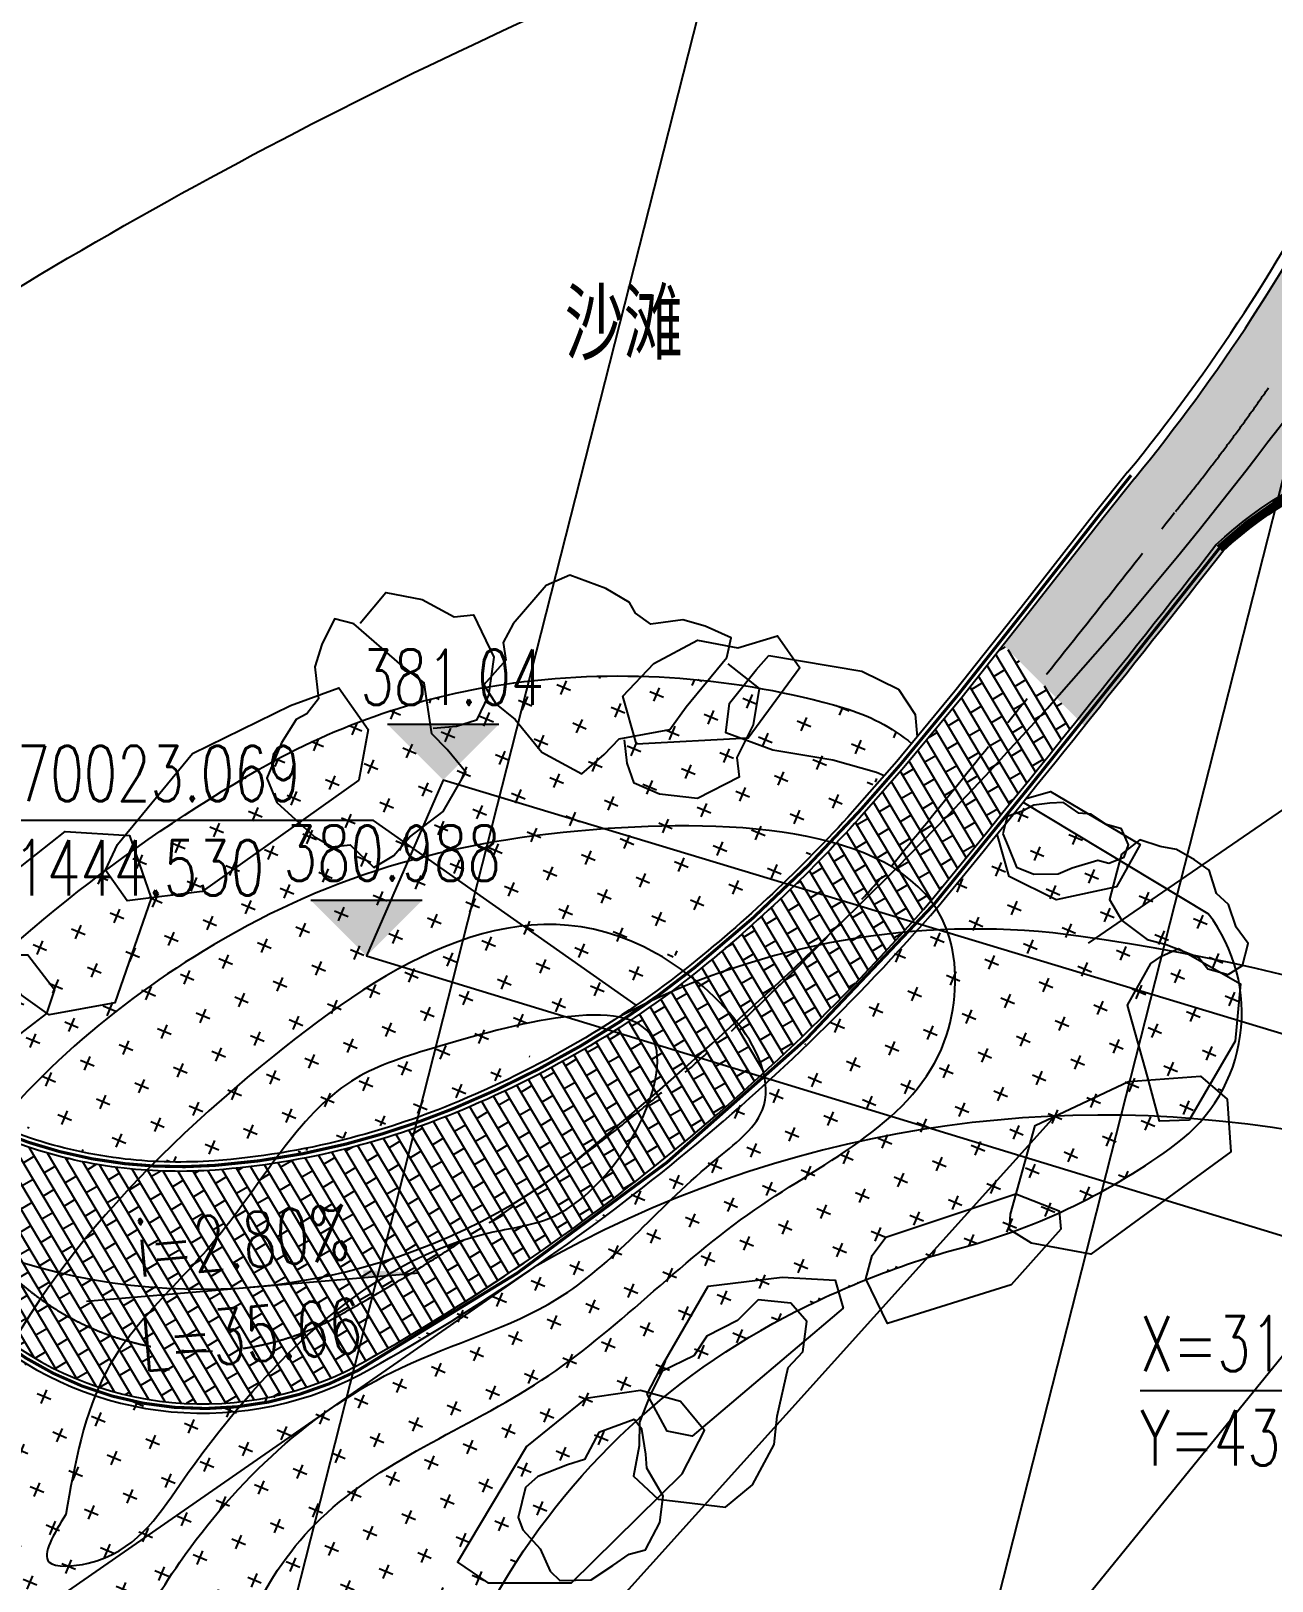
# Model space of a CAD drawing. Header units: millimetres. Extents: x -2430464 to 225692, y -180 to 1805330.
# Drawn here: x 42037 to 62098, y 1279252 to 1304300 of the extents above; entities that cross this region are included whole.
import ezdxf

# ---------------------------------------------------------------- set-up
doc = ezdxf.new("R2010")
doc.units = ezdxf.units.MM
doc.header["$LTSCALE"] = 1000
doc.linetypes.add('!4#10#$0${ Gas Line }', pattern=[0])
doc.linetypes.add('CENTERX2', pattern=[4, 2.5, -0.5, 0.5, -0.5])
doc.layers.get('0').update_dxf_attribs({"linetype": 'CONTINUOUS'})
doc.layers.get('DEFPOINTS').update_dxf_attribs({"linetype": 'CONTINUOUS'})
for name, color, linetype in [('0-ROAD-中心线', 1, 'CENTERX2'), ('03LS-上木标注', 50, 'CONTINUOUS'), ('DIM_COOR', 3, 'CONTINUOUS'), ('DIM_ELEV', 3, 'CONTINUOUS'), ('DIM_SYMB', 3, 'CONTINUOUS'), ('LP-001-道路边线', 4, 'CONTINUOUS'), ('LP-002-文字说明', 254, 'CONTINUOUS'), ('LP-003设计水位线', 172, 'CONTINUOUS'), ('LP-005等高线', 252, 'CONTINUOUS'), ('LP-006铺装分隔线', 35, 'CONTINUOUS'), ('LP-008景观石', 37, 'CONTINUOUS'), ('LP-014绿化填充', 88, 'CONTINUOUS'), ('LP-10铺装填充', 251, 'CONTINUOUS'), ('PUB_TEXT', 7, 'CONTINUOUS'), ('ROAD', 2, 'CONTINUOUS')]:
    doc.layers.add(name, color=color, linetype=linetype)
doc.styles.add('_TCH_DIM', font='SIMPLEX.shx', dxfattribs={"width": 0.7, "bigfont": 'GBCBIG.shx'})
doc.styles.get("Standard").update_dxf_attribs({"font": 'tssdeng.shx', "width": 0.7, "bigfont": 'hztxt.shx'})
doc.styles.add('STYLE1', font='', dxfattribs={"width": 0.7})
doc.styles.add('TG_LINETYPE', font='SIMPLEX', dxfattribs={"width": 0.8, "height": 3, "bigfont": 'HZTXT'})
doc.styles.get('STYLE1').set_extended_font_data('SimSun')
doc.linetypes.add('TG_TYLG', pattern='A,2,-1.3,["TYLG",TG_LINETYPE,S=0.1,R=0,X=-1.2,Y=-0.15],0', length=3.3)
doc.dimstyles.get("Standard").update_dxf_attribs({"dimscale": 100, "dimtxt": 3.5, "dimasz": 1, "dimexe": 2.5, "dimexo": 3, "dimgap": 1.5, "dimtad": 1, "dimdec": 0, "dimzin": 0, "dimdsep": 46, "dimtxsty": 'Standard', "dimblk": 'ARCHTICK', "dimcen": 0.09, "dimadec": 0, "dimazin": 0, "dimtfac": 1, "dimtdec": 0, "dimtix": 1, "dimtmove": 2, "dimatfit": 3, "dimldrblk": 'ARCHTICK', "dimfxl": 0, "dimtolj": 1, "dimtzin": 0, "dimarcsym": 0})
pattern_1 = [(67.31715428341002, (212093.6564114988, 1166205.544305725), (-255.7575702628834, 623.0699721967238), [238.125, -714.375]), (157.31715428341, (212249.423904568, 1166269.483698292), (-623.0699721967238, -255.7575702628834), [238.125, -714.375])]

# ---------------------------------------------------------------- blocks, each defined once
blk = doc.blocks.new('_ARCHTICK')
at = {"color": 0, "linetype": 'ByBlock', "const_width": 0.4}
blk.add_lwpolyline([(-0.5, -0.5), (0.5, 0.5)], dxfattribs=at)
blk = doc.blocks.new('*D376')
at = {"layer": '03LS-上木标注', "color": 0, "lineweight": -2, "transparency": 16777216}
for p, q in [((18930.66200637701, 1171338.470385754), (117465.1400003501, 1558616.669797622)), ((117403.4968705392, 1558374.3887118), (128068.9865864022, 1555660.78783445)), ((29596.15172224003, 1168624.869508404), (128130.6297162131, 1555903.068920272))]:
    blk.add_line(p, q, dxfattribs=at)
at = {"layer": 'DEFPOINTS', "color": 0, "transparency": 16777216}
for p in [(128068.9865864022, 1555660.78783445), (18856.69025060389, 1171047.733082768, -399665.2262947477), (29522.17996646691, 1168334.132205417, -399665.2262947477)]:
    blk.add_point(p, dxfattribs=at)
at = {"layer": '03LS-上木标注', "color": 0, "lineweight": -2, "transparency": 16777216, "xscale": 100, "yscale": 100, "zscale": 100}
for p, rotation in [((117403.4968705392, 1558374.3887118), 165.7252162124529), ((128068.9865864022, 1555660.78783445), 345.7252162124529)]:
    blk.add_blockref('_ARCHTICK', p, dxfattribs=dict(at, rotation=rotation))
at = {"layer": '03LS-上木标注', "color": 0, "transparency": 16777216, "insert": (122816.3777972249, 1557332.553684694), "char_height": 350, "attachment_point": 5, "rotation": 345.7252162124529}
blk.add_mtext('\\A1;11005', dxfattribs=at)

msp = doc.modelspace()

# ---------------------------------------------------------------- hatches: boundary and pattern name
at = {"layer": 'DIM_ELEV'}
for points in [[(48700.01643005013, 1292195.378551884), (47800.01643005013, 1293095.378551884), (49600.01643005013, 1293095.378551884)], [(47459.01643005013, 1289352.378551884), (46559.01643005013, 1290252.378551884), (48359.01643005013, 1290252.378551884)]]:
    msp.add_hatch(color=256, dxfattribs=at).paths.add_polyline_path(points)
at = {"layer": 'DIM_SYMB'}
msp.add_hatch(color=256, dxfattribs=at).paths.add_polyline_path([(48314.48831775784, 1284231.328475876), (47417.71706190705, 1284155.162114067), (47407.56154701114, 1284274.73161499)])
at = {"layer": 'LP-014绿化填充'}
h = msp.add_hatch(dxfattribs=at)
h.set_pattern_fill('CROSS', color=256, scale=300)
h.set_pattern_definition([(0, (-431392709.98357, -3169114513.621448), (476.25, 476.25), [238.125, -714.375]), (90, (-431392590.92107, -3169114632.683948), (-476.25, 476.25), [238.125, -714.375])])
edge = h.paths.add_edge_path()
edge.add_spline(control_points=[(-67588.00013777614, 1273228.767648621), (-64603.12937483191, 1268621.899836941), (-49412.06708493829, 1274838.265782757), (-41399.5019249022, 1276875.13965313), (-35187.75771948695, 1286634.377239151), (-24953.17247691751, 1286129.045839233), (-11303.9849768579, 1283128.404089851), (12381.140483886, 1292578.367556019), (25406.25852158666, 1322288.469054623), (60932.64478132129, 1324386.339863701), (64029.42719909549, 1352872.345312519), (88946.0480826199, 1359857.920356197), (106077.1548068821, 1377566.763267441), (116588.200994283, 1397706.698831482), (119357.415586561, 1412100.85415308), (118050.1938748658, 1418997.159043713), (117622.4396097362, 1421253.795239372)], knot_values=[0, 0, 0, 0, 1461.608760629228, 12567.25349089102, 24162.44586460281, 31944.65828745835, 40981.23680247532, 67066.73875934456, 99297.32680081317, 131462.0272839771, 151854.1354866179, 170324.0419808526, 202082.8766939532, 223870.9511597634, 237975.683084435, 244835.9247705665, 244835.9247705665, 244835.9247705665, 244835.9247705665], degree=3, periodic=0)
edge.add_arc((-2107.991869002581, 1246723.481314583), 56526.2807689651, 73.1341209586279, 78.19365156510638)
edge.add_arc((-2104.784615188837, 1246598.822995109), 56647.6529312183, 78.222624362827, 134.0927475518611)
edge.add_line((-41521.46161207557, 1287283.981924934), (-67588.00013765693, 1273228.767648621))
edge.add_spline(control_points=[(-67588.00013777614, 1273228.767648621), (-64603.12937483191, 1268621.899836941), (-49412.06708493829, 1274838.265782757), (-41399.5019249022, 1276875.13965313), (-35187.75771948695, 1286634.377239151), (-24953.17247691751, 1286129.045839233), (-11303.9849768579, 1283128.404089851), (12381.140483886, 1292578.367556019), (25406.25852158666, 1322288.469054623), (60932.64478132129, 1324386.339863701), (64029.42719909549, 1352872.345312519), (88946.0480826199, 1359857.920356197), (106077.1548068821, 1377566.763267441), (116588.200994283, 1397706.698831482), (119357.415586561, 1412100.85415308), (118050.1938748658, 1418997.159043713), (117622.4396097362, 1421253.795239372)], knot_values=[0, 0, 0, 0, 1461.608760629228, 12567.25349089102, 24162.44586460281, 31944.65828745835, 40981.23680247532, 67066.73875934456, 99297.32680081317, 131462.0272839771, 151854.1354866179, 170324.0419808526, 202082.8766939532, 223870.9511597634, 237975.683084435, 244835.9247705665, 244835.9247705665, 244835.9247705665, 244835.9247705665], degree=3, periodic=0)
edge.add_line((-16944.12864783406, 1284826.32528202), (-17681.61224636436, 1286422.805196209))
edge.add_line((-17681.61224636436, 1286422.805196209), (-16498.10442993045, 1288043.243127747))
edge.add_line((-16498.10442993045, 1288043.243127747), (-14613.24360921979, 1288700.179284496))
edge.add_line((-14613.24360921979, 1288700.179284496), (-10843.5100248754, 1289050.540646477))
edge.add_line((-10843.5100248754, 1289050.540646477), (-10000.35846850276, 1288243.224062366))
edge.add_line((-10000.35846850276, 1288243.224062366), (-9233.139260083437, 1288463.126655025))
edge.add_line((-9233.139260083437, 1288463.126655025), (-6907.41463509202, 1288474.150138779))
edge.add_line((-6907.41463509202, 1288474.150138779), (-6308.853825062513, 1287831.662386341))
edge.add_line((-6308.853825062513, 1287831.662386341), (-6154.098822444677, 1287941.210475845))
edge.add_line((-6154.098822444677, 1287941.210475845), (-4554.126902848482, 1288784.280127926))
edge.add_line((-4554.126902848482, 1288784.280127926), (-2954.172472566366, 1289947.134272022))
edge.add_line((-2954.172472566366, 1289947.134272022), (-2908.178709775209, 1289912.662208004))
edge.add_line((-2908.178709775209, 1289912.662208004), (-2565.34503147006, 1290337.970982475))
edge.add_line((-2565.34503147006, 1290337.970982475), (-1391.726811021566, 1290686.663266106))
edge.add_line((-1391.726811021566, 1290686.663266106), (-154.657478004694, 1290496.470369263))
edge.add_line((-154.657478004694, 1290496.470369263), (2067.495276719332, 1290588.042161865))
edge.add_line((2067.495276719332, 1290588.042161865), (1836.596392005682, 1291016.587275429))
edge.add_line((1836.596392005682, 1291016.587275429), (1875.912296384573, 1291881.075118465))
edge.add_line((1875.912296384573, 1291881.075118465), (2080.659312337637, 1292389.707403107))
edge.add_line((2080.659312337637, 1292389.707403107), (3468.381314247847, 1293885.120544834))
edge.add_line((3468.381314247847, 1293885.120544834), (5099.823255568743, 1294002.333547993))
edge.add_line((5099.823255568743, 1294002.333547993), (4623.05184468627, 1295520.698842449))
edge.add_line((4623.05184468627, 1295520.698842449), (7831.043782800436, 1298466.001607819))
edge.add_line((7831.043782800436, 1298466.001607819), (8524.657851308584, 1298552.629644318))
edge.add_line((8524.657851308584, 1298552.629644318), (10258.70496538281, 1298249.436105175))
edge.add_line((10258.70496538281, 1298249.436105175), (11257.76341721416, 1297289.643696709))
h = msp.add_hatch(dxfattribs=at)
h.set_pattern_fill('CROSS', color=256, scale=300)
h.set_pattern_definition(pattern_1)
edge = h.paths.add_edge_path()
edge.add_line((39877.45111253858, 1287695.266178055), (40379.07892814279, 1287284.816047115))
edge.add_line((40379.07892814279, 1287284.816047115), (41600.59624657035, 1286741.272078915))
edge.add_spline(control_points=[(41600.59624633193, 1286741.272077961), (42511.18518450856, 1287806.155453129), (45531.36977991462, 1290215.054388924), (49560.01704326272, 1291501.530230446), (53802.03869327903, 1291483.16188137), (54847.87333938479, 1291225.328999443)], knot_values=[20679.26612547809, 20679.26612547809, 20679.26612547809, 20679.26612547809, 24844.0033723927, 31688.14569449154, 34648.04418169091, 34648.04418169091, 34648.04418169091, 34648.04418169091], degree=3, periodic=0)
edge.add_line((54847.87333992124, 1291225.329000397), (56258.31531223655, 1292797.949075146))
edge.add_arc((54298.29934349656, 1290354.260865135), 3132.614668983798, 51.26784689012175, 73.8517016154271)
edge.add_arc((51548.31089004874, 1280856.758208198), 13020.23284613985, 73.85170161374438, 97.53703750840218)
edge.add_arc((51308.67276611924, 1282667.942474766), 11193.2640786609, 97.53703750866183, 119.9128948932728)
edge.add_arc((58043.0551828444, 1270962.589476986), 24697.60394912059, 119.9128948930817, 137.3512504529159)
edge = h.paths.add_edge_path()
edge.add_arc((39317.44927856326, 1283889.677428169), 2583.242778183246, 113.4153063325351, 164.3456513880694)
edge.add_arc((-26638.61500522494, 1302372.39994709), 65913.57063333708, 339.5344588679136, 344.34565138176185, ccw=False)
edge.add_arc((43569.50504729152, 1276170.775855942), 9024.438589789925, 159.5344588682687, 191.9824102682694)
edge.add_arc((-70649.36132612824, 1251929.453245563), 107738.5313858744, 8.118794666804888, 11.98241026948142, ccw=False)
edge.add_arc((39669.6327445209, 1267667.093681259), 3697.341560114283, 188.1187946718464, 238.9306756459499)
edge.add_arc((40009.03742685914, 1268230.412928505), 4355.007214516277, 238.9306756443598, 344.2921202296311)
edge.add_arc((-492077.26864025, 1511103.124102516), 589199.5201546743, 335.5304855473111, 336.7374326741927)
edge.add_arc((59583.94095078111, 1273269.147747917), 11562.40539818548, 118.7056618141246, 153.648130274814, ccw=False)
edge.add_arc((60713.4304586947, 1271206.576847477), 13913.98896442948, 105.06338659133269, 118.7056618147187, ccw=False)
edge.add_arc((54436.46557566524, 1294529.289953155), 10238.63480093645, 285.0633865901319, 306.6460253443204)
edge.add_arc((58973.49343696237, 1288430.418083591), 2637.262563300389, 306.6460253421497, 397.478952446227)
edge.add_line((61066.36412510276, 1290035.113104267), (58072.25111976266, 1291836.258187218))
edge.add_line((58072.25111976266, 1291836.258187218), (56963.91300210357, 1290471.478917046))
edge.add_line((56963.91300210357, 1290471.478917046), (55493.48840942979, 1288828.781015797))
edge.add_line((55493.48840942979, 1288828.781015797), (53908.17867538333, 1287322.623599453))
edge.add_spline(control_points=[(53908.17867532372, 1287322.623598976), (53932.36385688186, 1287134.99581377), (53867.89794269204, 1286635.690348072), (52348.60528317094, 1285538.956865234), (50903.34686079621, 1283644.754750175), (47265.43459746242, 1282666.253546162), (44510.50365325809, 1280077.27323143), (43030.44032260776, 1277079.974773331), (42890.30267205834, 1274860.687921925), (42992.30051478744, 1273277.601024074), (42723.16422441602, 1271809.20506279), (41918.04100623727, 1271098.449607296), (41257.58356425166, 1270858.234927101), (40911.73248949647, 1270934.476367874), (40718.21709945798, 1270977.135302944)], knot_values=[29462.00189371907, 29462.00189371907, 29462.00189371907, 29462.00189371907, 30088.59326066043, 31200.43417968073, 34523.64785210467, 37279.68409499023, 42043.88409002961, 45428.80548351362, 47033.47374776537, 48637.9359795037, 50242.44704326183, 51253.71270917965, 51710.89273754571, 52291.65802858055, 52291.65802858055, 52291.65802858055, 52291.65802858055], degree=3, periodic=0)
edge.add_spline(control_points=[(40718.21709945798, 1270977.135302944), (39276.0594933331, 1271707.796418114), (36465.88200297952, 1273131.555654449), (40048.34562823176, 1277165.314877434), (40469.51654186845, 1280514.153967304), (41363.25838175416, 1282428.387499256), (41629.92867162824, 1282905.633867664)], knot_values=[0, 0, 0, 0, 3891.502723415695, 7582.951004675487, 12529.91461547566, 14237.84810988358, 14237.84810988358, 14237.84810988358, 14237.84810988358], degree=3, periodic=0)
edge.add_line((41629.92867144942, 1282905.633868141), (41374.02756926417, 1283019.897153778))
edge.add_line((41374.02756926417, 1283019.897153778), (38290.88654986024, 1286260.186279697))
h = msp.add_hatch(dxfattribs=at)
h.set_pattern_fill('CROSS', color=256, scale=300)
h.set_pattern_definition(pattern_1)
edge = h.paths.add_edge_path()
edge.add_spline(control_points=[(54847.87333938479, 1291225.328999443), (53802.03869327903, 1291483.16188137), (49560.01704326272, 1291501.530230446), (45531.36977991462, 1290215.054388924), (42511.18518450856, 1287806.155453129), (41600.59624633193, 1286741.272077961)], knot_values=[20679.26612547809, 20679.26612547809, 20679.26612547809, 20679.26612547809, 23639.16461267746, 30483.30693477629, 34648.04418169092, 34648.04418169092, 34648.04418169092, 34648.04418169092], degree=3, periodic=0)
edge.add_line((41600.59624657035, 1286741.272078438), (43149.45943662524, 1286052.067568226))
edge.add_line((43149.45943662524, 1286052.067568226), (44044.86846062541, 1286025.992164535))
edge.add_spline(control_points=[(44044.86846056581, 1286025.992164059), (44631.32389321923, 1286614.937356872), (46996.89676335454, 1288712.48103611), (50047.08704528213, 1290653.416271133), (52272.93564739823, 1289318.213757439), (52336.52583923936, 1289277.814233704)], knot_values=[18204.58281703255, 18204.58281703255, 18204.58281703255, 18204.58281703255, 20590.4267841313, 26990.89766702292, 27180.17162960195, 27180.17162960195, 27180.17162960195, 27180.17162960195], degree=3, periodic=0)
edge.add_line((52336.5258384645, 1289277.81423418), (54365.82557931542, 1290687.853513641))
edge.add_line((54365.82557931542, 1290687.853513641), (54847.87333986163, 1291225.32899992))
edge = h.paths.add_edge_path()
edge.add_spline(control_points=[(41629.92867162824, 1282905.633867664), (41363.25838175416, 1282428.387499256), (40469.51654186845, 1280514.153967304), (40048.34562823176, 1277165.314877434), (36465.88200297952, 1273131.555654449), (39276.0594933331, 1271707.796418114), (40718.21709945798, 1270977.135302944)], knot_values=[0, 0, 0, 0, 1707.933494407915, 6654.897105208091, 10346.34538646788, 14237.84810988358, 14237.84810988358, 14237.84810988358, 14237.84810988358], degree=3, periodic=0)
edge.add_spline(control_points=[(40718.21709945798, 1270977.135302944), (40911.73248949647, 1270934.476367874), (41257.58356425166, 1270858.234927101), (41918.04100623727, 1271098.449607296), (42723.16422441602, 1271809.20506279), (42992.30051478744, 1273277.601024074), (42890.30267205834, 1274860.687921925), (43030.44032260776, 1277079.974773331), (44510.50365325809, 1280077.27323143), (47265.43459746242, 1282666.253546162), (50903.34686079621, 1283644.754750175), (52348.60528317094, 1285538.956865234), (53867.89794269204, 1286635.690348072), (53932.36385688186, 1287134.99581377), (53908.17867532372, 1287322.623598976)], knot_values=[29462.00189371907, 29462.00189371907, 29462.00189371907, 29462.00189371907, 30042.7671847539, 30499.94721311997, 31511.21287903779, 33115.72394279591, 34720.18617453425, 36324.85443878599, 39709.77583227, 44473.97582730938, 47230.01207019495, 50553.22574261889, 51665.06666163919, 52291.65802858055, 52291.65802858055, 52291.65802858055, 52291.65802858055], degree=3, periodic=0)
edge.add_line((53908.17867532372, 1287322.623598976), (53284.08059570193, 1286729.685871525))
edge.add_line((53284.08059570193, 1286729.685871525), (50472.880933851, 1284532.278013153))
edge.add_line((50472.880933851, 1284532.278013153), (47358.91867241263, 1282588.500581665))
edge.add_line((47358.91867241263, 1282588.500581665), (45438.0563313663, 1282106.235193176))
edge.add_spline(control_points=[(45438.05633124709, 1282106.235193176), (45083.5615247786, 1281689.103366299), (44339.11114087701, 1280705.403551979), (43613.88870158792, 1279546.834038658), (42054.93760767579, 1279434.129341049), (42403.50067529082, 1280004.542704506), (42599.90238294005, 1280325.949542446)], knot_values=[22761.13688652913, 22761.13688652913, 22761.13688652913, 22761.13688652913, 24321.92260049667, 26282.32308662018, 26912.62564259231, 27726.19190096786, 27726.19190096786, 27726.19190096786, 27726.19190096786], degree=3, periodic=0)
edge.add_spline(control_points=[(42599.90238294005, 1280325.949542446), (42718.10820063949, 1280994.683216972), (42836.31385746598, 1281663.4169244), (43077.94017109275, 1282259.077247543)], knot_values=[0, 0, 0, 0, 1971.262772998658, 1971.262772998658, 1971.262772998658, 1971.262772998658], degree=3, periodic=0)
edge.add_line((43077.94017121196, 1282259.07724802), (41629.92867138982, 1282905.633867664))
h = msp.add_hatch(dxfattribs=at)
h.set_pattern_fill('CROSS', color=256, scale=300)
h.set_pattern_definition(pattern_1)
edge = h.paths.add_edge_path(flags=17)
edge.add_spline(control_points=[(51065.38648530841, 1288394.575360222), (50314.28894802928, 1288375.540084286), (48661.70920905471, 1287915.637937946), (47025.89482429624, 1287381.184266014), (46339.64024183154, 1286546.357128544), (45961.70334878564, 1286031.940384788)], knot_values=[6683.145767653876, 6683.145767653876, 6683.145767653876, 6683.145767653876, 8847.619725901233, 10257.53867788209, 12118.77715236826, 12118.77715236826, 12118.77715236826, 12118.77715236826], degree=3, periodic=0)
edge.add_line((45961.7033495605, 1286031.940386219), (49239.6664725244, 1287125.991484566))
edge.add_line((49239.6664725244, 1287125.991484566), (51065.38648554683, 1288394.575360699))
edge = h.paths.add_edge_path()
edge.add_spline(control_points=[(52336.52583923936, 1289277.814233704), (52272.93564739823, 1289318.213757439), (50047.08704528213, 1290653.416271133), (46996.89676335454, 1288712.48103611), (44631.32389321923, 1286614.937356872), (44044.86846056581, 1286025.992164059)], knot_values=[18204.58281703255, 18204.58281703255, 18204.58281703255, 18204.58281703255, 18393.85677961158, 24794.3276625032, 27180.17162960195, 27180.17162960195, 27180.17162960195, 27180.17162960195], degree=3, periodic=0)
edge.add_line((44044.86846080422, 1286025.992164535), (45791.48541769385, 1285975.128546638))
edge.add_line((45791.48541769385, 1285975.128546638), (45961.7033495605, 1286031.940386219))
edge.add_spline(control_points=[(45961.70334878564, 1286031.940384788), (46339.64024183154, 1286546.357128544), (47025.89482429624, 1287381.184266014), (48661.70920905471, 1287915.637937946), (50314.28894802928, 1288375.540084286), (51065.38648530841, 1288394.575360222)], knot_values=[6683.145767653875, 6683.145767653875, 6683.145767653875, 6683.145767653875, 8544.384242140044, 9954.303194120905, 12118.77715236826, 12118.77715236826, 12118.77715236826, 12118.77715236826], degree=3, periodic=0)
edge.add_line((51065.38648566604, 1288394.575361175), (52336.5258384645, 1289277.814234657))
edge = h.paths.add_edge_path()
edge.add_line((43189.06284686923, 1282209.459478302), (43077.94017139077, 1282259.07724802))
edge.add_spline(control_points=[(43077.94017109275, 1282259.077247543), (42836.31385746598, 1281663.4169244), (42718.10820063949, 1280994.683216972), (42599.90238294005, 1280325.949542446)], knot_values=[0, 0, 0, 0, 1971.262772998658, 1971.262772998658, 1971.262772998658, 1971.262772998658], degree=3, periodic=0)
edge.add_spline(control_points=[(42599.90238294005, 1280325.949542446), (42403.50067529082, 1280004.542704506), (42054.93760767579, 1279434.129341049), (43613.88870158792, 1279546.834038658), (44339.11114087701, 1280705.403551979), (45083.5615247786, 1281689.103366299), (45438.05633124709, 1282106.235193176)], knot_values=[22761.13688652912, 22761.13688652912, 22761.13688652912, 22761.13688652912, 23574.70314490467, 24205.0057008768, 26165.40618700032, 27726.19190096786, 27726.19190096786, 27726.19190096786, 27726.19190096786], degree=3, periodic=0)
edge.add_line((45438.05633148551, 1282106.235193653), (45232.35303589702, 1282054.589858456))
edge.add_line((45232.35303589702, 1282054.589858456), (43189.06284686923, 1282209.459478302))
at = {"layer": 'LP-10铺装填充'}
h = msp.add_hatch(dxfattribs=at)
h.set_pattern_fill('-600X200', color=256, scale=2500, pattern_type=2)
h.set_pattern_definition([(30.70317945761616, (100619.9481961429, 1236324.256812019), (-1276.476580127638, 2149.559848058585), [208.333325, -208.33325]), (30.70317945761616, (100281.2586356103, 1236486.578753872), (-1276.476580127638, 2149.559848058585), [208.333325, -208.33325]), (30.70317945761616, (100300.8290568888, 1236861.64677803), (-1276.476580127638, 2149.559848058585), [208.333325, -208.33325]), (30.70317945761616, (99962.13949635625, 1237023.968719883), (-1276.476580127638, 2149.559848058585), [208.333325, -208.33325]), (30.70317945761616, (99981.70991763473, 1237399.036744041), (-1276.476580127638, 2149.559848058585), [208.333325, -208.33325]), (30.70317945761616, (99643.0203474462, 1237561.358663006), (-1276.476580127638, 2149.559848058585), [208.333325, -208.33325]), (30.70317945761616, (99662.59076872468, 1237936.426687164), (-1276.476580127638, 2149.559848058585), [208.333325, -208.33325]), (30.70317945761616, (99323.90120819211, 1238098.748629017), (-1276.476580127638, 2149.559848058585), [208.333325, -208.33325]), (300.7031794576161, (99323.90120819211, 1238098.748629017), (358.2599818416304, 212.7461009428615), []), (300.7031794576161, (99503.03119239211, 1238205.121686382), (358.2599818416304, 212.7461009428615), [])])
h.paths.add_polyline_path([(86268.61345759034, 1269668.644090576, 0.07825321299446421), (93535.75897148252, 1272818.793520374, 0.5171498879787295), (93739.8065778315, 1290588.149877949, -0.3834017265925553), (87360.94724443555, 1314115.757317467, 0.7939284078237536), (83673.39112856984, 1317197.962235851, 0.2009297711125192), (78057.70012876391, 1307577.761843605, -0.4033565297734554), (67624.93872824311, 1299274.86216299, -0.4917286373633015), (65543.3487868607, 1303023.114811821, 0.04208957012305856), (67300.12165674567, 1308013.093681736, -0.2027548761374496), (78896.6393353045, 1323126.996877594, 0.1672286292986677), (99306.51781651378, 1346249.725662632, -0.1904058580532905), (110952.2134692371, 1358305.997386379), (110249.0825871527, 1359853.772229595, 0.190405858041632), (97735.31898185611, 1346898.828289909, -0.1672286293016383), (78057.48944869637, 1324605.451296253, 0.1961143636194008), (65831.20522227883, 1309085.3190798), (66030.3907854855, 1308815.644991798), (65569.07551261783, 1307990.706383629), (65530.0796238482, 1307976.53596775, -0.1042222636955294), (59878.50114694238, 1297073.562272472), (59367.22343817353, 1296434.016723556), (58158.53664699197, 1294889.021396561), (57752.469512254, 1294374.760227127), (59065.22202119231, 1293070.444985313, 0.002478390859932561), (61309.52047553658, 1295901.092878742, -0.2358708208872491), (66810.94564440846, 1297511.964645309, 0.4197922430491204), (79891.6553145945, 1307334.639695091, -0.1422887023447222), (82715.4329584539, 1313752.810169144, -0.8526828034659247), (84717.20791950822, 1312632.931575222, 0.3478730220039806), (92739.31882146001, 1289032.019298954, -0.003384479201624475), (92866.52751556039, 1288939.906731052, -0.09687805964499703), (94763.19416627288, 1286879.952613277, -0.07600882748482828), (95658.90721729398, 1284757.089814587, -0.08789687643283009), (95842.10956296325, 1282224.207119389, -0.09314177770853811), (95043.67360189557, 1279537.688643379, -0.099501710304492), (93250.97980180383, 1277288.737771912, -0.0490444065105187), (92004.53336027265, 1276433.341274662, -0.04938217351382285), (90708.90470060706, 1275878.28019659, -0.01971396952936174), (90089.00333562493, 1275708.951847, -0.02767988435960701), (89333.69601389766, 1275577.835557861, -0.02097808867540907), (88655.41854009032, 1275527.152366562, -0.02529238542227865), (87959.82329180837, 1275539.632151527, -0.02038750259873382), (87301.15309241414, 1275611.901255531, -0.01639784848785768), (86876.95328697562, 1275690.34002058, 0.008697632786310467), (86317.50204756856, 1275802.723200245, 0.01694450704455693), (85222.31152281165, 1275964.843453808), (84733.29211208224, 1276012.939769669, 0.1124717355764121), (77546.98633298278, 1274993.05474226, 0.129849337114172), (60900.15424332023, 1263144.843704624), (67869.23486432433, 1255216.885092659, -0.2048419661687756)])
h.paths.add_polyline_path([(84719.68102607131, 1275863.554708404, -0.007554395135053358), (85206.50439152122, 1275815.674379749)], flags=16)
h = msp.add_hatch(dxfattribs=at)
h.set_pattern_fill('-600X200', color=256, scale=2500, pattern_type=2)
h.set_pattern_definition([(210.7031794559915, (94644.19562783837, 1222099.198271198), (1276.47658006669, -2149.559848094778), [208.333325, -208.33325]), (210.7031794559915, (94982.88518837094, 1221936.876329346), (1276.47658006669, -2149.559848094778), [208.333325, -208.33325]), (210.7031794559915, (94963.31476709247, 1221561.808305187), (1276.47658006669, -2149.559848094778), [208.333325, -208.33325]), (210.7031794559915, (95302.00432756543, 1221399.486363335), (1276.47658006669, -2149.559848094778), [208.333325, -208.33325]), (210.7031794559915, (95282.43390628695, 1221024.418339176), (1276.47658006669, -2149.559848094778), [208.333325, -208.33325]), (210.7031794559915, (95621.12347653508, 1220862.096420212), (1276.47658006669, -2149.559848094778), [208.333325, -208.33325]), (210.7031794559915, (95601.553055197, 1220487.028396053), (1276.47658006669, -2149.559848094778), [208.333325, -208.33325]), (210.7031794559915, (95940.24261572957, 1220324.706454201), (1276.47658006669, -2149.559848094778), [208.333325, -208.33325]), (120.7031794559915, (95940.24261572957, 1220324.706454201), (-358.2599818476626, -212.7461009327034), []), (120.7031794559915, (95761.11263152957, 1220218.333396835), (-358.2599818476626, -212.7461009327034), [])])
h.paths.add_polyline_path([(56586.68755808473, 1290246.866051121, 0.002587178023152668), (58958.20502838492, 1293176.774163647), (57752.46951255202, 1294374.760227604), (57089.27787646651, 1293534.865351124), (56148.40983685851, 1292397.609265251), (55506.68985918164, 1291666.869971199, -0.04131966137107709), (52807.75948837399, 1289102.895681782, -0.03772589096757299), (50954.18425425887, 1287830.022035046, -0.03467641522674174), (48886.12748304009, 1286813.092069549, -0.03469644550113437), (47146.23158511519, 1286239.74862997, -0.04393089366649452), (45013.74637946486, 1285893.090539856, -0.04629881987787749), (43543.54229065776, 1285921.301248474, -0.05348941364281825), (41967.09597834945, 1286271.499459667, -0.06019357874005743), (40766.30885836482, 1286845.210652275, -0.02808484439281327), (39606.4581579864, 1287676.93960516, -0.02335404388267943), (38591.11650773883, 1288576.421457214, 0.005344080473164458), (37949.93678334355, 1289187.02460186, 0.01641050464721059), (35078.53921690583, 1291722.948670311), (33995.6147492826, 1290412.500427647, -0.03507583101684974), (39748.27386316657, 1284936.74891655, 0.01397054521916618), (41193.95753338933, 1283527.476221485, 0.3165123948567971), (47287.91244724393, 1282720.640980167, 0.088132376382577)])

# ---------------------------------------------------------------- linework, layer by layer
at = {"layer": '0-ROAD-中心线', "elevation": -399665.2262947477}
for points in [[(60535.69965347648, 1296534.497437401, 0.1083119713888052), (66477.47497448325, 1308226.991873188, -0.2027548761425127), (78477.06439188123, 1323866.224087162, 0.167228629300292), (98520.91839936376, 1346574.276976509, -0.190405858046454), (110600.6480281651, 1359079.884807987, -0.190405858046454)], [(40336.81325432658, 1285551.57058279, 0.01445774416331254), (41771.01319751143, 1284151.582623405, 0.3158512561469261), (46885.90099069476, 1283469.636218471, 0.08796284211345776), (55936.59853765368, 1290794.622794552, 0.005046053454217794), (60522.85882779956, 1296518.47724144, 0.005046053454217794)]]:
    msp.add_lwpolyline(points, format="xyb", dxfattribs=at)
at = {"layer": '03LS-上木标注'}
msp.add_lwpolyline([(36591.35664877295, 1289515.434099598, 0.06755278650098236), (41909.62535557151, 1284395.380918426, 0.242225806704631), (50812.94973239303, 1286015.41393177, 0.06650856804715057), (63604.95083680749, 1299796.424174232, 1715.217211719707)], format="xyb", dxfattribs=at)
at = {"layer": '03LS-上木标注', "color": 1}
msp.add_lwpolyline([(81926.01643005013, 1278822.378551884), (81498.01643005013, 1282275.378551884), (48700.01643005013, 1292195.378551884), (47459.01643005013, 1289352.378551884), (81926.01643005013, 1278822.378551884)], dxfattribs=at)
at = {"layer": '03LS-上木标注', "elevation": -399665.2262947477}
for points in [[(58552.84051921964, 1289724.334084911, 0.1475627839491388), (51534.18786659837, 1288363.68956749, 4.338626307209685)], [(80493.23082253337, 1276421.629640503, 0.2156984788361093), (58552.84051921964, 1289724.334084911, 0.3874580122887031)], [(73921.17760428786, 1279724.169816894, 0.3719781438204637), (50172.89200344682, 1284324.310771389, 2.250264443262718)]]:
    msp.add_lwpolyline(points, format="xyb", dxfattribs=at)
at = {"layer": 'DIM_COOR', "color": 3}
for p, q in [((59131.31307849288, 1289557.936207695), (62858.40868297219, 1292114.675429745)), ((47572.64281561971, 1291538.606835766), (39487.64281561971, 1291538.606835766)), ((51820.06881776452, 1288555.1466922), (47572.64281561971, 1291538.606835766)), ((58586.37293896079, 1286761.73062746), (49015.0340475738, 1276145.997173233)), ((64626.49052712321, 1285790.573022289), (52836.69748905301, 1271285.285225315)), ((50172.89200344682, 1284324.310771389), (35659.01181080937, 1274255.309068603)), ((67920.3184479773, 1282326.303981228), (59967.3184479773, 1282326.303981228))]:
    msp.add_line(p, q, dxfattribs=at)
at = {"layer": 'DIM_ELEV'}
for p, q in [((47800.01643005013, 1293095.378551884), (49600.01643005013, 1293095.378551884)), ((46559.01643005013, 1290252.378551884), (48359.01643005013, 1290252.378551884))]:
    msp.add_line(p, q, dxfattribs=at)
at = {"layer": 'DIM_SYMB'}
msp.add_lwpolyline([(42933.86078265309, 1283774.330305023), (48314.48831775784, 1284231.328475876)], dxfattribs=at)
at = {"layer": 'LP-001-道路边线', "color": 4, "linetype": 'Continuous', "elevation": -399665.2262947477, "flags": 128}
for points in [[(59761.87883111835, 1297167.901996059, 0.1083119713896743), (65509.65534850955, 1308478.636804504, -0.2027548761390606), (77983.44681152701, 1324735.903156681, 0.1672286293016208), (97596.6837901771, 1346956.102050705, -0.190405858044234), (110187.0416270792, 1359990.340597553)], [(61309.52047583461, 1295901.092878742, -0.235870820111467), (66810.94562593102, 1297511.964648647, -59.87147963738857)], [(59761.87883111835, 1297167.901996059), (59249.56795462966, 1296527.064081592), (58040.60279127955, 1294981.712927265), (56972.61319085956, 1293629.164214058), (56034.24340870976, 1292494.92784874), (55394.36852511764, 1291766.289599819, -0.04131312253936258), (52713.77116456628, 1289219.798183365, -0.03772589089510156), (50878.82890018821, 1287959.720032616, -0.03467641561552701), (48829.42033627629, 1286951.959990425, -0.03469644483475553), (47109.27271941304, 1286385.124151153, -0.0439308938651848), (45002.75440600514, 1286042.687252445, -0.04629882180031807), (43560.26502814889, 1286070.366167469, -0.0534894121550892), (42015.05929973722, 1286413.624473972, -0.06019357857056171), (40846.7422542274, 1286971.822139187, -0.02808484487850108), (39700.57463738322, 1287793.738954945, -0.02336290788781102), (38695.35068318248, 1288684.289410038, 0.005381294907041326), (38047.34406432509, 1289301.345713539, -9.093499460243379)]]:
    msp.add_lwpolyline(points, format="xyb", dxfattribs=at)
at = {"layer": 'LP-001-道路边线', "color": 4, "elevation": -399665.2262947477}
msp.add_lwpolyline([(39617.89761391282, 1284856.473250313, 0.01445774416408627), (41093.47219219804, 1283416.097622795, 0.3165196492641124), (47358.9186744988, 1282588.50058691, 0.0881602927153666), (56701.35508534312, 1290150.141470833, 0.005056111822635403), (61309.52047583461, 1295901.092878742, -0.01415834532623871)], format="xyb", dxfattribs=at)
at = {"layer": 'LP-003设计水位线', "elevation": -399665.2262947477}
msp.add_lwpolyline([(29645.13835957646, 1290793.624159737, -0.01648265545143105), (36414.23076447845, 1296600.343462868, -0.05121751023580946), (51103.3960736692, 1304956.839050217, 0.03030151929559663), (57010.66988620162, 1307998.282017155, 0.06306424714917683), (63702.98666653037, 1313213.854850693, 0.09647443731249754), (67678.28370079398, 1319145.080177231, 0.003134039300854512), (73615.46587517858, 1331843.341607494, -0.03837184718488316), (76156.79796811938, 1336410.218122883, -0.004013246160389941), (77399.3887732923, 1338255.944383068, -0.05311300083898957), (82550.7658071816, 1344289.578390522, -0.01327652706687825), (89329.2830248177, 1350373.343417091, -0.01184927488457083), (95340.62173196673, 1355246.293534203, 0.02301362664009925), (101922.2160060704, 1360829.48676197, 0.02733360879217789), (110915.1270626485, 1370166.738205833, 0.06775432759697929)], format="xyb", dxfattribs=at)
at = {"layer": 'LP-003设计水位线', "color": 172}
msp.add_spline([(117622.4396097362, 1421253.795239372, -399665.2262947477), (118620.3277350366, 1414466.517782135, -399665.2262947477), (116583.7114051282, 1400509.596323891, -399665.2262947477), (106894.853494972, 1380994.314585609, -399665.2262947477), (83476.73990854621, 1359541.679819984, -399665.2262947477), (67422.02872690558, 1350410.212534828, -399665.2262947477), (58475.66483530402, 1332085.348277016, -399665.2262947477), (29852.80625376105, 1317412.246226234, -399665.2262947477), (7796.606241554022, 1293910.441050453, -399665.2262947477), (-16649.82503286004, 1284809.594370766, -399665.2262947477), (-25556.4588829577, 1285963.554819984, -398665.2262947477), (-33325.46443715692, 1285510.362925453, -398665.2262947477), (-42256.38094106317, 1278115.282359047, -398665.2262947477), (-52487.75002065301, 1273796.204722328, -398665.2262947477), (-66116.25075307488, 1268043.060191078, -398665.2262947477), (-110633.4320885241, 1234741.43885891, -399665.2262947477)], degree=3, dxfattribs=at)
at = {"layer": 'LP-005等高线', "elevation": -399665.2262947476}
msp.add_lwpolyline([(39854.02730503678, 1287669.800667686, -0.07658864456443179), (45726.78416648507, 1292370.090714855, -0.09794450365824202), (49840.48521789908, 1293764.499876423, -0.1037162862667375), (55169.55610468984, 1293363.278372211, -0.1008617834957701), (56277.61906036735, 1292782.33997385, -1.759210396506673)], format="xyb", dxfattribs=at)
at = {"layer": 'LP-005等高线', "linetype": '!4#10#$0${ Gas Line }'}
msp.add_lwpolyline([(44201.40481838584, 1267051.36946003, 0.005266349001134672), (49223.04346874356, 1278401.498278065, -0.1536577551196021), (54030.40000936389, 1283410.518546505, -0.05959606095860605), (57097.35872754455, 1284642.46588604, 0.094451402085092), (60547.59523996711, 1286314.441399498, 0.4184778831687704), (61066.36412754655, 1290035.113109512), (58072.26706370711, 1291836.248602314)], format="xyb", dxfattribs=at)
for points in [[(39344.824762851, 1267679.33058445), (36543.35116562247, 1274182.733541412), (38655.23513284326, 1280599.993502064), (40810.20398464799, 1285682.120167179), (44818.4569182694, 1289429.113537235), (51369.58356377482, 1291410.281102104), (56886.3207321465, 1289644.459792061), (56800.1207704246, 1287964.772488995), (53740.05735209584, 1285251.432152195), (50292.08907368779, 1282495.027059956), (46628.63598713279, 1280169.30548708), (45033.95179060102, 1276680.727622909), (45077.0568036139, 1272718.392493172), (43913.37241593003, 1268928.329872532), (42749.6779640615, 1267636.261333389), (41284.29874226451, 1267205.573318405), (39344.824762851, 1267679.33058445)], [(40718.21710190177, 1270977.135309143), (37702.83877757192, 1273437.071851177), (39302.57520774007, 1276763.877077503), (40945.53742137551, 1281430.0452141), (45961.7612799108, 1287739.510687275), (52145.06116500497, 1289392.638169689), (53826.47872647643, 1286790.993813915), (53040.01100751758, 1286005.081117077), (50544.99261590838, 1283809.942708416), (48022.86124160886, 1282698.821658058), (44443.05180743337, 1279555.166375561), (43059.94750538468, 1276465.713983936), (42924.3523991406, 1274866.784897728), (42924.14105072618, 1273262.322702808), (42490.23268505931, 1271717.596506996), (41730.87794879079, 1271049.735449238), (41295.21841052175, 1270911.120063229), (40718.21710190177, 1270977.135309143)], [(42599.90238538384, 1280325.949548645), (43267.45139470696, 1282660.705685539), (45047.57873144746, 1284800.904054565), (47217.11049559712, 1287330.222453995), (48524.39103671908, 1287858.321949406), (52084.64571020007, 1288025.092812939), (50504.65526077151, 1285154.622976227), (49507.05047258735, 1284892.283502979), (44449.00981995463, 1280817.245555324), (42961.348436445, 1279540.517795963), (42331.2886107862, 1279558.007094307), (42599.90238538384, 1280325.949548645)]]:
    msp.add_spline(points, degree=3, dxfattribs=at)
at = {"layer": 'LP-006铺装分隔线', "color": 35, "linetype": 'Continuous', "elevation": -399665.2262947477, "flags": 128}
for points in [[(59877.95195445418, 1297072.891312046, 0.1083119713902401), (65654.82829234004, 1308440.89006464, -0.2027548761414688), (78057.48944857717, 1324605.451296253, 0.1672286293007346), (97735.31898161769, 1346898.828289432, -0.1904058580463731), (110249.0825872123, 1359853.772229118, -0.1904058580463731)], [(61191.52122864127, 1295993.700533314, -0.2371219161103517), (66837.56784656644, 1297659.583269997, -0.23587082011477)], [(39725.73495998979, 1284960.737850113, 0.01445774416346638), (41195.10334298015, 1283526.420372887, 0.3164321707272137), (47287.91244730353, 1282720.64097969, 0.08813237638246992), (56586.68755808473, 1290246.866050644, 0.005054558788327244), (61191.52122864127, 1295993.700533314, 0.005054558788327244)]]:
    msp.add_lwpolyline(points, format="xyb", dxfattribs=at)
at = {"layer": 'LP-006铺装分隔线', "elevation": -399665.2262947477}
msp.add_lwpolyline([(59879.04120323062, 1297074.237816257), (59367.22343823314, 1296434.016723556), (58158.53664705157, 1294889.021396561), (57089.2778763473, 1293534.865350647), (56148.4098366797, 1292397.609264774), (55506.68985906243, 1291666.869970722, -0.04131966131958301), (52807.75949200988, 1289102.895684166, -0.03772589089409197), (50954.18426188827, 1287830.022039337, -0.03467641561637724), (48886.12746736407, 1286813.092062874, -0.03469644483446958), (47146.23160269856, 1286239.748634262, -0.04393089386501645), (45013.74638774991, 1285893.090540333, -0.04629882179899784), (43543.54223832488, 1285921.301254196, -0.05348941215470351), (41967.09597119689, 1286271.499461574, -0.06019357857453494), (40766.30885496736, 1286845.210653706, -0.02808484488005132), (39606.45813533664, 1287676.939622803, -0.0233629078852498), (38590.74747112393, 1288576.780489368, 0.005381294907557896), (37945.07903173566, 1289191.610290451, 0.005381294907557896)], format="xyb", dxfattribs=at)
at = {"layer": 'LP-008景观石', "linetype": 'Continuous', "flags": 128}
for points, elevation in [([(49863.56576934457, 1293173.883049412), (50296.03855362535, 1292644.171350403), (50941.26558986306, 1292297.449687881), (51300.29728236794, 1292606.253022118), (51543.38995096087, 1292861.578289432), (52362.90346971154, 1293011.559752388), (52626.76303002238, 1293377.225184364), (53283.71560755372, 1294173.472400112), (53357.44833806157, 1294491.210643692), (52936.85719946027, 1294684.338778896), (52571.54750546813, 1294786.298552437), (52056.22828355432, 1294712.993914528), (51808.72917035222, 1294893.160186691), (51709.59648951888, 1295062.216804905), (51328.89878109097, 1295289.657298965), (50748.51005002856, 1295507.185581131), (50362.65733602643, 1295337.155607624), (49830.98410359025, 1294718.021065636), (49671.64158663154, 1294419.132090015), (49711.9809127748, 1294130.14743082), (49358.7813257277, 1293733.878005905), (49558.91639724374, 1293420.495346947)], -1061707.865827013), ([(48156.4610851109, 1291270.38797514), (48698.66769984365, 1291687.08832304), (49064.22316709161, 1292321.83476059), (48766.11697223783, 1292689.796650333), (48518.05452826619, 1292940.296273632), (48392.24977067113, 1293763.867770119), (48034.50593534112, 1294038.371729774), (47257.93233063817, 1294718.467130585), (46942.50101187825, 1294801.516454143), (46737.08182898164, 1294386.789626522), (46624.41803225875, 1294024.637949867), (46682.52918246388, 1293507.385047836), (46495.15897461772, 1293265.293945236), (46323.25885692239, 1293171.178174896), (46084.71591648459, 1292797.337046547), (45850.20557543635, 1292223.599708958), (46008.80935779214, 1291832.911407394), (46612.03294125199, 1291283.2521352), (46906.10433599353, 1291115.184671802), (47196.15075317025, 1291147.004010601), (47581.85676506162, 1290782.298268719), (47900.99213960767, 1290973.126334114)], -530853.9329135065), ([(57745.33485379815, 1291324.974598331), (57831.13521066308, 1291120.001233501), (57968.20994368196, 1290786.712291164), (58248.7205311358, 1290676.116265697), (58641.41886511445, 1290681.950295849), (58868.42473712564, 1290777.701525135), (59281.8723680079, 1290898.26779501), (59460.17962041497, 1290853.532097263), (59706.07426705956, 1290951.222297115), (59775.81265702844, 1291147.298582477), (59665.31612864137, 1291406.972301407), (59423.46801629663, 1291475.725267811), (59176.0236581862, 1291641.886914654), (58974.87580481172, 1291658.608163757), (58974.87580481172, 1291658.608163757), (58725.98013964295, 1291830.518744869), (58504.72291055322, 1291823.29633419), (58247.90804186463, 1291788.619975014), (58066.65031114221, 1291693.730689926), (57815.84990993142, 1291606.998911304)], 399665.2262947477)]:
    msp.add_lwpolyline(points, close=True, dxfattribs=dict(at, elevation=elevation))
for points, elevation in [([(47359.15482571721, 1294732.751969261), (47772.1751588881, 1295225.375747604), (48358.87185576558, 1295113.788016243), (48878.19806799293, 1294834.756471558), (49192.89952376485, 1294863.98690979), (49520.42542019486, 1294181.261931343), (49431.3013137877, 1293567.296734257), (49239.49879714847, 1293163.601518078), (48917.05848553777, 1293060.388117237), (48539.41445222497, 1293025.314413471)], -530853.9329135065), ([(53300.97243633866, 1294072.714015884), (53805.53485551476, 1293674.366494579), (53711.25725778937, 1293084.64065115), (53447.6261587441, 1292557.329584045), (53486.10310736299, 1292243.624389572), (52813.31018260121, 1291896.153111381), (52196.9885699451, 1291967.17451374), (51787.82489725947, 1292147.016449852), (51675.16932210326, 1292466.280419273), (51628.99973747134, 1292842.729020996)], -1061707.865827013)]:
    msp.add_lwpolyline(points, dxfattribs=dict(at, elevation=elevation))
at = {"layer": 'LP-008景观石', "color": 37, "linetype": 'Continuous', "elevation": -399665.2262947477, "flags": 128}
for points in [[(53465.14859685302, 1294329.707497997), (54104.11147138476, 1294524.004060192), (54465.27996650338, 1294010.500681801), (53631.83715847135, 1292872.474687023), (51826.06927016377, 1292775.323541088), (51603.81288221478, 1293552.515519543), (52103.87856706977, 1294079.892720623), (52812.29749515653, 1294454.612021847)], [(43437.71615621448, 1291151.839808865), (44650.55669000745, 1292623.290280266), (46231.59187915921, 1293402.293133182), (47011.27188286185, 1293683.597649975), (47487.73802366853, 1293012.788841171), (47336.14600983262, 1292190.508369846), (44802.16362145543, 1290394.475764198), (43589.32308760285, 1290242.998371048), (43242.78869649768, 1290740.696708126)], [(41509.35594651103, 1289288.334920807), (41660.96287795901, 1290629.946807785), (42592.24981305003, 1291365.672043247), (43631.83806887269, 1291300.755616112), (43978.357542485, 1290283.725863857), (43393.59008094668, 1288595.887303276), (42332.35647854209, 1288401.132291717), (41877.53568425775, 1288725.720157547)], [(60587.07869830728, 1289471.409964008), (61587.073415488, 1288902.940659447), (61500.87504604459, 1287972.723833008), (60759.49454572797, 1286697.976818962), (60276.73781642318, 1286680.752144737), (60087.07656261325, 1287404.254528446), (59759.49027428031, 1288558.414141579), (60138.80322769284, 1289230.238832397), (60311.21907499433, 1289350.826233311)], [(57869.76978048682, 1285180.63184206), (58268.63453426957, 1286612.338104172), (59775.46553626657, 1287320.811748428), (60942.51426032186, 1287409.372192783), (61370.92455145717, 1287040.374745769), (61430.01562610269, 1286184.304765148), (59169.77342244983, 1284531.200695438), (58209.54345962405, 1284708.318281097), (57854.99701181054, 1284929.716088695)], [(55857.95601651073, 1284810.590564651), (57958.9223215282, 1285510.300655765), (58659.25302198529, 1285235.413133068), (58684.2583836019, 1284935.536436005), (57883.88903900981, 1284035.909646912), (55882.96997687221, 1283411.167078895), (55532.8089260757, 1284135.869647427), (55632.85616901517, 1284510.713867588)], [(52208.98757067323, 1282675.649630947), (52984.67830875516, 1284015.77957098), (54180.54167065024, 1284161.096656723), (55037.04409655929, 1284112.657627983), (55166.31872060895, 1283660.566634579), (52726.12046197057, 1281593.857873363), (52322.11361524463, 1281674.586284561), (51998.90125879645, 1282271.994363232)], [(51888.56123116612, 1282332.087298794), (51006.1849629581, 1282202.440886421), (50045.95500019193, 1281424.559108658), (48930.01764801145, 1279557.641520424), (49423.10824516416, 1279220.556884212), (50772.61528018117, 1279220.556884212), (52563.31044927239, 1280983.758663578), (52926.64488866925, 1281683.851933403), (52537.35921773314, 1282150.582981987)]]:
    msp.add_lwpolyline(points, close=True, dxfattribs=at)
for points in [[(55830.91528406739, 1292263.394071503), (55704.04644647241, 1292315.01052372), (55000.84076967835, 1292517.260772629), (54026.20725312829, 1292680.484740181), (53269.38717493415, 1292955.486101074), (53326.04168978333, 1293438.497912807), (53757.94278672338, 1293976.832557125), (53963.73878064752, 1294209.42467968)], [(53963.73878064752, 1294209.42467968), (55465.38007631898, 1293954.411988182), (56061.95284232497, 1293665.804863853), (56328.25444433093, 1293253.114648266), (56363.12655630708, 1292892.45900671)], [(58122.50092956424, 1291898.423764629), (58516.83940467238, 1292008.374532623), (59964.01181009412, 1291156.050450249), (59583.17877683043, 1290471.145577831), (58608.23623707891, 1290258.062079353), (57846.57017055154, 1290638.564786835), (57653.73549225926, 1291319.308183117)], [(39284.29537561536, 1288142.34127943), (39299.18854001164, 1288291.127372188), (39407.47494313121, 1288356.043799324), (40750.27706179023, 1289373.073551578), (41984.77785977721, 1289373.073551578), (42417.92347237468, 1288810.464517994), (42287.9768050611, 1288420.960226459), (40601.67118725181, 1287131.544443531)]]:
    msp.add_lwpolyline(points, dxfattribs=at)
at = {"layer": 'LP-008景观石', "linetype": 'Continuous', "flags": 128}
for points in [[(59666.45118829608, 1290996.376636906), (59591.8799315989, 1290716.836122913), (59468.11340531707, 1290264.238851948), (59669.32417240739, 1289927.131380005), (60078.78590980172, 1289620.822685165), (60388.95330163836, 1289538.986500664), (60911.05434027314, 1289334.449644012), (61059.28690329194, 1289146.520628376), (61390.46831896901, 1289051.660556717), (61618.30407246947, 1289198.325453682), (61710.92129698396, 1289553.896526737), (61516.28776475787, 1289817.119916363), (61393.35678568482, 1290185.210038586), (61199.29788902402, 1290362.425442142), (61199.29788902402, 1290362.425442142), (61079.44306889176, 1290737.596241875), (60845.6109829843, 1290906.122283859), (60553.28870174289, 1291074.626695557), (60290.96732214093, 1291120.966791077), (59963.4442076385, 1291231.025262756)], [(52177.08066275716, 1280572.789026661), (52591.36526885629, 1280526.562282009), (53262.77398774028, 1280447.400686665), (53699.86551061273, 1280806.452779694), (54048.36446496844, 1281455.596774502), (54098.36618706584, 1281915.076672001), (54277.68220797181, 1282702.852182789), (54513.60708788037, 1282954.39474575), (54577.65274396539, 1283446.610536499), (54319.77559736371, 1283739.728918953), (53793.29231414199, 1283795.342551632), (53460.05460330844, 1283461.524496479), (52962.01377812028, 1283207.349051399), (52751.19212767482, 1282892.815903587), (52751.19212767482, 1282892.815903587), (52242.40268316865, 1282641.502955837), (52052.50059124827, 1282272.168795509), (51875.18735358119, 1281819.505673332), (51865.48580637574, 1281435.815263672), (51779.00085702538, 1280945.548471374)], [(50228.20327171683, 1280940.325631542), (50032.57357427478, 1280764.513261242), (49912.43606814742, 1280277.079856796), (49986.1377979815, 1280078.591041012), (50265.48793014884, 1279772.378529949), (50426.96805945039, 1279408.193751259), (50583.94367852807, 1279259.303829594), (51093.65400186181, 1279272.93905632), (51440.85176065564, 1279503.767043514), (51704.75787165761, 1279685.117062969), (51970.41671618819, 1279753.218609257), (52199.96773079038, 1280197.521581097), (52258.3420611918, 1280622.378216667), (51991.25538638234, 1281074.577430649), (51976.51390495896, 1281302.020396633), (51908.59013774991, 1281703.532698555), (51786.21562471986, 1281860.855288429), (51214.59776070714, 1281648.862708015), (50986.01804628968, 1281215.76416151), (50707.23108127713, 1281126.135817928)]]:
    msp.add_lwpolyline(points, close=True, dxfattribs=at)
at = {"layer": 'ROAD', "linetype": 'TG_TYLG', "ltscale": 0.2, "elevation": -399665.2262947477}
for points, const_width in [([(61242.78422299027, 1295938.954707546, -0.2371219161087343), (66824.234226197, 1297585.778022213, -0.2371219161087343)], 120), ([(59820.46001717448, 1297121.069906158), (59308.39570358396, 1296480.540411396), (58099.46560820937, 1294935.234082622), (57030.94553419948, 1293582.014782829), (56091.32662501931, 1292446.26855938), (55450.5290325582, 1291716.579603596, -0.0413196613206221), (52760.76532825828, 1289161.346933765, -0.03772589089397484), (50916.50658103824, 1287894.871035976, -0.03467641561618071), (48857.77390179038, 1286882.526026649, -0.03469644483524987), (47127.7521610558, 1286312.436392708, -0.04393089386429909), (45008.25039687753, 1285967.888896389, -0.04629882179587284), (43551.90363320708, 1285995.833710594, -0.05348941215717187), (41991.07763549685, 1286342.561967773, -0.06019357857362239), (40806.52555462718, 1286908.516396446, -0.02808484488216222), (39653.51638635993, 1287735.339289112, -0.02336290788405423), (38643.0490771234, 1288630.534949703, 0.005381294907305556), (37996.21154806018, 1289246.478001995, 0.005381294907305556)], 50), ([(39671.8162869513, 1284908.605550213, 0.01445774416367218), (41144.28776755929, 1283471.258997841, 0.316432170721742), (47322.64154663682, 1282654.166250153, 0.005796110906803845), (47324.17323765159, 1282654.989208622, 0.08814108443465536), (56644.11777535081, 1290198.614932938, 0.00505523452608523), (61250.52086976171, 1295947.396728439, 0.00505523452608523)], 50)]:
    msp.add_lwpolyline(points, format="xyb", dxfattribs=dict(at, const_width=const_width))

# ---------------------------------------------------------------- texts
at = {"layer": 'DIM_SYMB', "color": 7, "style": '_TCH_DIM', "width": 0.7058823529411765}
for s, p in [('i=2.80%', (43774.08143666387, 1284161.827726765)), ('L=35.66', (43843.14478161931, 1282639.711928768))]:
    msp.add_text(s, height=892.5, rotation=4.854707992460846, dxfattribs=at).set_placement(p)
at = {"layer": 'LP-002-文字说明', "color": 6, "insert": (50664.22624608874, 1300096.474799557), "char_height": 1000, "width": 6867.797052358685, "attachment_point": 1, "style": 'STYLE1'}
msp.add_mtext('沙滩', dxfattribs=at)
at = {"layer": 'PUB_TEXT', "color": 7, "style": '_TCH_DIM', "width": 0.7058823529411765}
for s, p in [('381.04', (47362.01643005013, 1293410.378551884)), ('X=3170023.069', (39487.64281561971, 1291853.606835766)), ('380.988', (46121.01643005013, 1290567.378551884)), ('Y=431444.530', (39487.64281561971, 1290331.106835766)), ('X=3170018.406', (59967.3184479773, 1282641.303981228)), ('Y=431462.018', (59967.3184479773, 1281118.803981228))]:
    msp.add_text(s, height=892.5, dxfattribs=at).set_placement(p)

# ---------------------------------------------------------------- dimensions: what is measured, and where the dimension line sits
at = {"layer": '03LS-上木标注'}
dim = msp.add_aligned_dim(p1=(18856.69025060395, 1171047.733082768, -399665.2262947477), p2=(29522.17996646697, 1168334.132205417, -399665.2262947477), distance=399666.6251462066, dimstyle='Standard', override={"dimfxl": 100}, dxfattribs=at)
dim.commit()
dim.dimension.update_dxf_attribs({"geometry": '*D376', "text_midpoint": (122816.3777972249, 1557332.553684694)})

doc.saveas('drawing.dxf')
